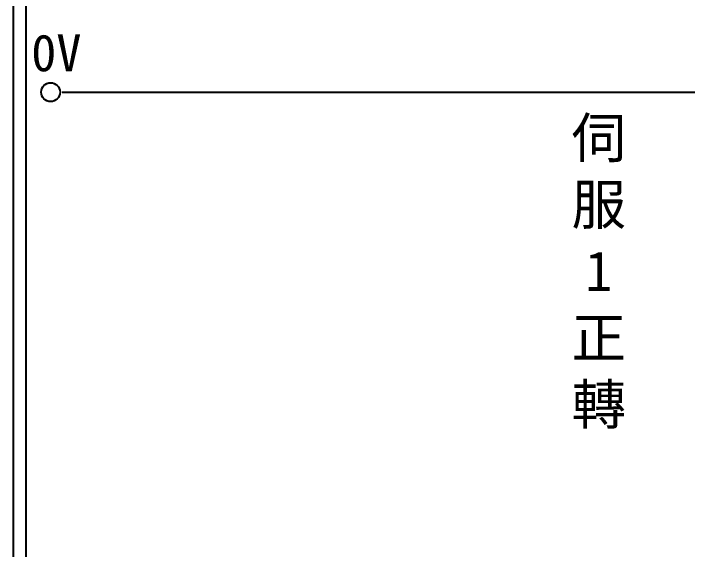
# Model space of a CAD drawing. Extents: x 926 to 1213, y 3 to 207.
# Drawn here: x 925.7 to 991.5, y 55.3 to 107.6 of the extents above; entities that cross this region are included whole.
import ezdxf

# ---------------------------------------------------------------- set-up
doc = ezdxf.new("R2010")
doc.units = 0
doc.layers.add('圖框層', color=7, linetype='CONTINUOUS')
doc.layers.add('標尺寸層', color=3, linetype='CONTINUOUS')
doc.styles.add('CNS', font='romanc.shx', dxfattribs={"bigfont": 'chineset.shx'})
doc.styles.add('STSL', font='KAIU.TTF')

msp = doc.modelspace()

# ---------------------------------------------------------------- linework, layer by layer
at = {"layer": '圖框層', "color": 7}
for p, q in [((925.742, 3), (925.742, 206.969)), ((926.992, 4.25), (926.992, 205.719))]:
    msp.add_line(p, q, dxfattribs=at)
at = {"layer": '標尺寸層', "color": 7}
msp.add_line((930.49, 99.958), (1208.361, 99.958), dxfattribs=at)
msp.add_circle((929.363, 99.958), 0.92, dxfattribs=at)

# ---------------------------------------------------------------- texts
at = {"layer": '圖框層', "color": 4, "style": 'STSL'}
msp.add_text('0V', height=3.6, dxfattribs=at).set_placement((927.474, 102))
at = {"layer": '標尺寸層', "color": 7, "insert": (982.839, 82.275), "char_height": 3.9, "width": 8.6627, "attachment_point": 5, "style": 'CNS'}
msp.add_mtext('{\\fDFKai-SB|b0|i0|c136|p65;伺服\\P1\\P正轉}', dxfattribs=at)

doc.saveas('drawing.dxf')
